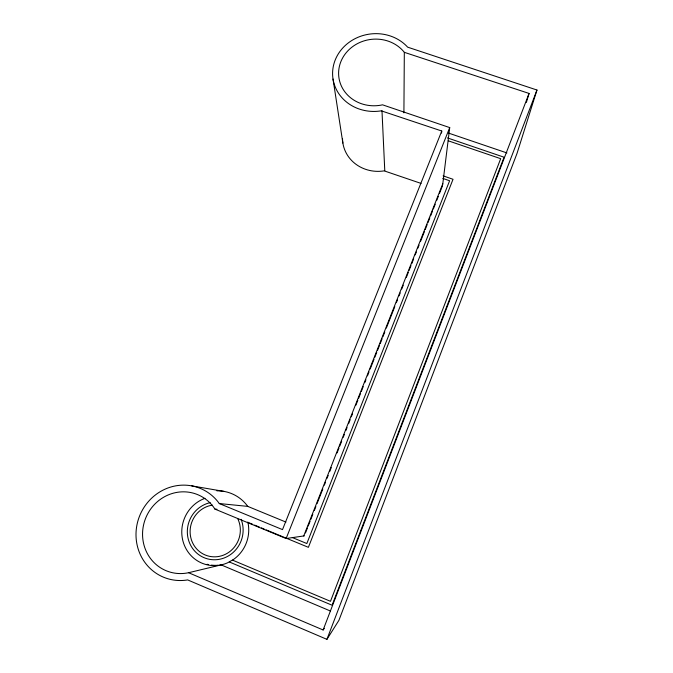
<?xml version="1.0" encoding="UTF-8"?>
<svg xmlns="http://www.w3.org/2000/svg" width="673" height="673" viewBox="0 0 673 673"><rect width="100%" height="100%" fill="white"/><g stroke="black" fill="none" stroke-linecap="round" stroke-linejoin="round"><path stroke-width="1.01" d="M403.909 112.854L404.322 52.326L402.967 50.727A36.317 33.271 -8.4 0 0 369.317 39.64L367.004 40.094A36.317 33.271 -8.4 0 0 344.988 92.033L346.402 93.757A36.317 33.271 -8.4 0 0 380.329 105.266L382.558 104.828L449.715 127.592L442.691 184.587M441.538 133.077L441.757 131.016L381.271 110.835A42.382 38.815 -8.4 0 1 341.657 97.375L340.008 95.356A42.382 38.815 -8.4 0 1 365.725 34.803L368.417 34.273A42.382 38.815 -8.4 0 1 407.653 47.16L536.97 90.031L517.015 153.436L338.914 620.338L326.918 639.35L187.641 579.899L186.858 580.05A48.044 45.613 -67.4 0 1 139.841 515.383A48.044 45.613 -67.4 0 1 218.826 502.899L219.263 503.547L282.509 529.617L441.757 131.016M526.379 102.422L529.062 93.438L404.322 52.326M326.918 639.35L536.97 90.031M304.314 535.868L286.118 538.535L214.948 509.108L213.56 507.089A41.179 39.093 -67.4 0 0 145.848 517.722A41.179 39.093 -67.4 0 0 186.135 573.16L188.575 572.715L323.124 629.978L529.062 93.438M303.725 535.952L442.792 183.712M305.475 532.94L307.401 528.061M308.167 526.109L310.093 521.239M310.867 519.287L312.785 514.408M314.333 510.504L315.873 506.601M317.025 503.673L322.804 489.035M324.344 485.14L325.496 482.213M327.036 478.31L328.188 475.382M329.736 471.479L331.276 467.575M337.047 452.946L338.973 448.067M339.747 446.115L341.674 441.236M343.213 437.332L344.366 434.405M345.905 430.501L347.058 427.574M348.597 423.67L350.145 419.767M351.298 416.848L352.45 413.92M355.916 405.138L357.843 400.258M358.616 398.307L360.535 393.427M361.308 391.476L363.235 386.596M364.774 382.693L365.927 379.774M367.466 375.871L369.006 371.967M370.167 369.04L374.02 359.281M374.785 357.329L376.712 352.45M377.486 350.498L379.404 345.628M380.178 343.676L382.104 338.797M382.87 336.845L384.796 331.966M386.336 328.062L394.807 306.602M396.347 302.699L397.507 299.771M399.047 295.868L400.199 292.94M401.739 289.037L403.278 285.133M406.366 277.326L408.284 272.456M409.058 270.504L410.984 265.625M411.75 263.673L413.676 258.794M415.216 254.89L416.377 251.963M417.916 248.059L419.069 245.132M420.608 241.237L424.461 231.478M425.235 229.527L427.153 224.647M427.927 222.696L429.854 217.816M430.619 215.865L432.546 210.986M433.319 209.034L435.246 204.163M436.785 200.26L438.325 196.356M439.477 193.429L442.556 185.622M286.118 538.535L449.715 127.592M323.124 629.978L324.327 628.313M188.575 572.715L222.241 564.63M421.062 183.418L384.174 170.866A36.233 33.751 -8 0 1 350.296 159.038L348.883 157.28A36.233 33.751 -8 0 1 342.507 138.697M214.948 509.108L216.975 509.242M219.263 503.547L247.74 506.382L285.958 522.088M191.771 485.889L224.395 491.467M448.462 133.069L506.92 152.931M447.41 137.906L504.085 157.221L332.083 605.229L229.333 561.963M448.243 140.8L500.687 158.685L330.485 601.317L232.513 560.113M443.128 175.855L453.03 179.287L308.385 547.334L266.138 529.87M442.75 178.379L449.614 180.759L306.829 543.532L292.334 537.55M248.85 522.728L252.695 524.309M254.613 525.108L259.416 527.094M261.334 527.884L264.211 529.079M221.148 564.891L330.46 611.034M247.74 506.382L247.361 505.844A40.388 38.622 -69.9 0 0 216.891 490.836M247.824 522.012L248.144 523.476A34.828 33.297 -69.8 0 1 233.497 559.473L227.625 562.788A34.828 33.297 -69.8 0 1 221.266 564.874L219.078 565.27A34.828 33.297 -69.8 0 1 182.526 539.283A34.828 33.297 -69.8 0 1 204.996 498.314M333.026 79.044L342.877 143.088M381.978 110.7L384.779 170.749M218.002 565.261A34.617 33.103 -69.9 0 1 211.431 565.11M208.563 564.622A34.617 33.103 -69.9 0 1 207.149 564.277M237.855 518.908A26.121 24.977 -69.8 0 1 223.554 555.116A26.121 24.977 -69.8 0 1 190.753 537.449A26.121 24.977 -69.8 0 1 212.306 505.145M241.102 519.304A29.023 27.744 -69.8 0 1 223.916 558.06A29.023 27.744 -69.8 0 1 188.188 538.829A29.023 27.744 -69.8 0 1 210.195 502.655"/></g></svg>
